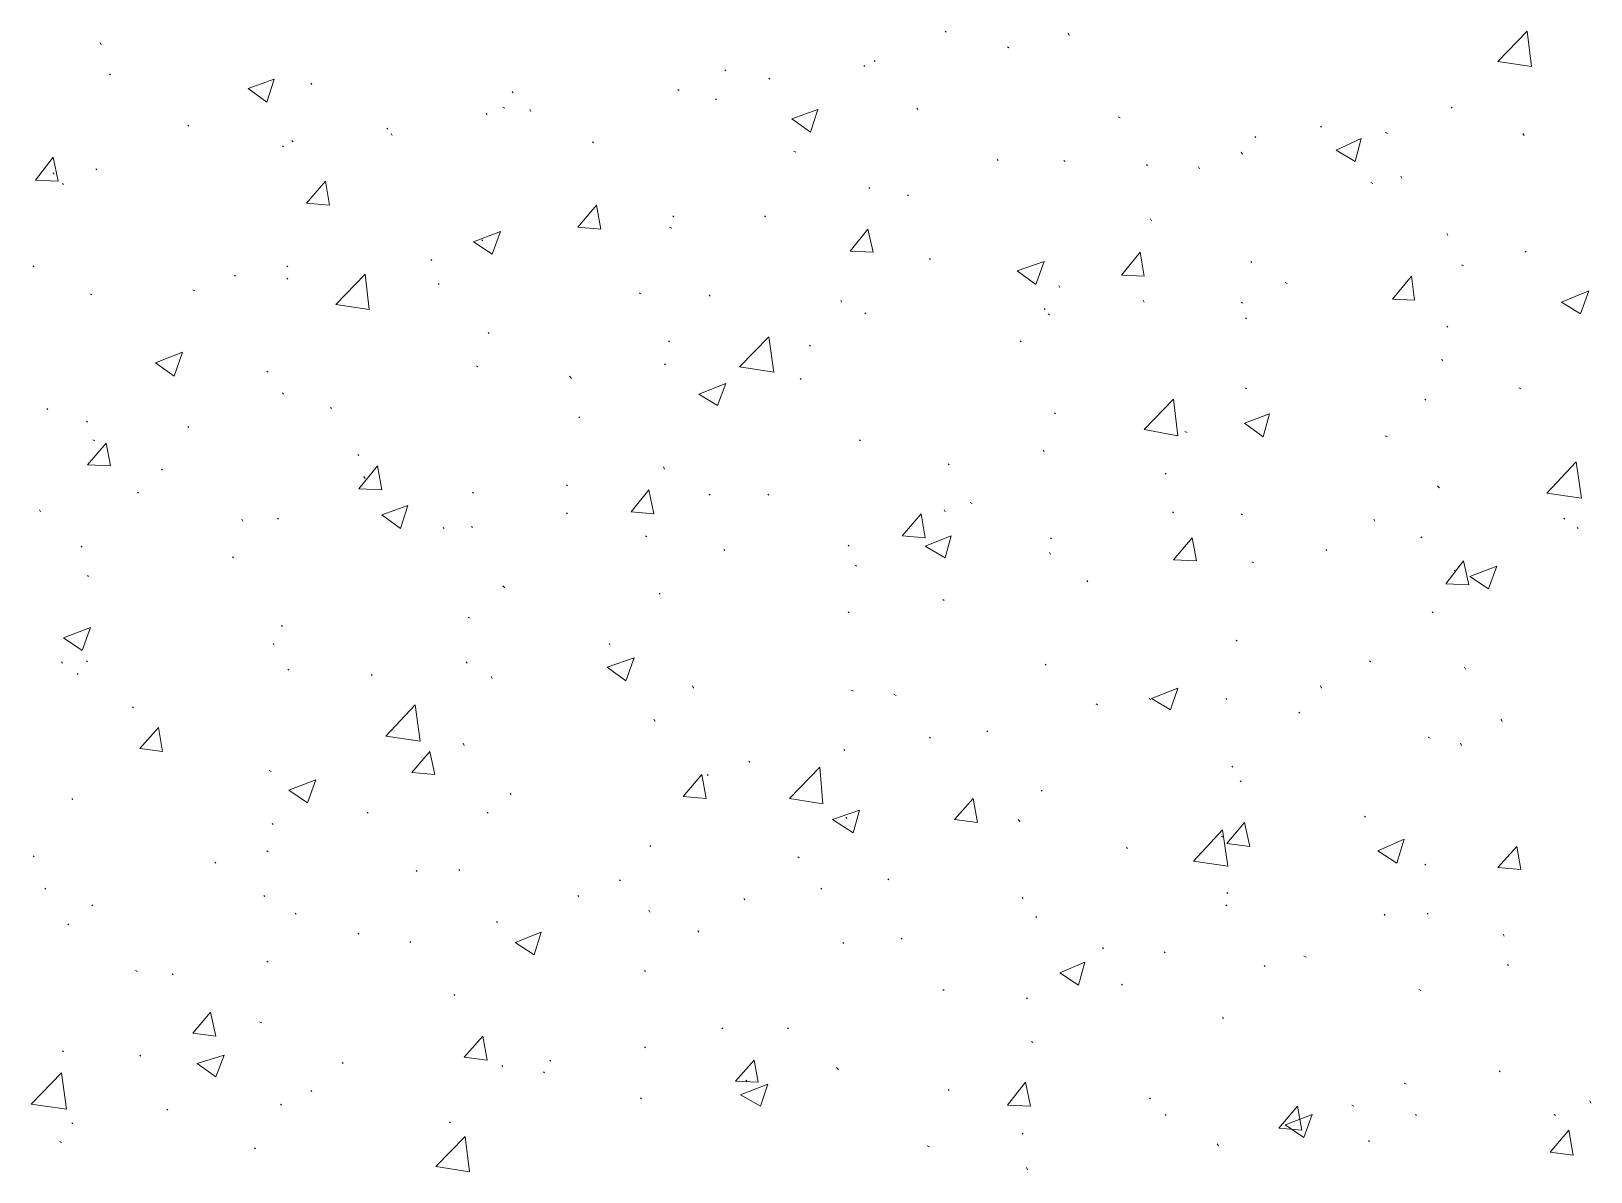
# Model space of a CAD drawing. Header units: millimetres. Extents: x 2928 to 3112, y 1220 to 1280.
# Drawn here: x 2962.005 to 2964.497, y 1245.794 to 1247.617 of the extents above; entities that cross this region are included whole.
import ezdxf

# ---------------------------------------------------------------- set-up
doc = ezdxf.new("R2010")
doc.units = ezdxf.units.MM

msp = doc.modelspace()

# ---------------------------------------------------------------- linework, layer by layer
at = {"color": 92, "linetype": 'Continuous', "lineweight": 13, "true_color": 0x00b800}
for points in [[(2962.11661, 1247.59538), (2962.11495, 1247.59871), (2962.11495, 1247.59871)], [(2963.46663, 1247.61538), (2963.46497, 1247.61705), (2963.46497, 1247.61705)], [(2963.6633, 1247.61038), (2963.66164, 1247.61371), (2963.66164, 1247.61371)], [(2964.34831, 1247.56871), (2964.39498, 1247.61705), (2964.39498, 1247.61705)], [(2964.40165, 1247.56038), (2964.39498, 1247.61705), (2964.39498, 1247.61705)], [(2963.56664, 1247.59038), (2963.56497, 1247.59204), (2963.56497, 1247.59204)], [(2962.13161, 1247.54704), (2962.12995, 1247.54871), (2962.12995, 1247.54871)], [(2963.11496, 1247.55371), (2963.1133, 1247.55538), (2963.1133, 1247.55538)], [(2963.33663, 1247.56038), (2963.33497, 1247.56204), (2963.33497, 1247.56204)], [(2963.3533, 1247.56871), (2963.35163, 1247.57038), (2963.35163, 1247.57038)], [(2964.34831, 1247.56871), (2964.40165, 1247.56038), (2964.40165, 1247.56038)], [(2962.35162, 1247.52538), (2962.39328, 1247.54038), (2962.39328, 1247.54038)], [(2962.35162, 1247.52538), (2962.38162, 1247.50371), (2962.38162, 1247.50371)], [(2962.38162, 1247.50371), (2962.39328, 1247.54038), (2962.39328, 1247.54038)], [(2962.45329, 1247.53204), (2962.45162, 1247.53371), (2962.45162, 1247.53371)], [(2963.03996, 1247.52204), (2963.03829, 1247.52371), (2963.03829, 1247.52371)], [(2963.18496, 1247.54038), (2963.1833, 1247.54204), (2963.1833, 1247.54204)], [(2962.77496, 1247.51871), (2962.77329, 1247.52038), (2962.77329, 1247.52038)], [(2963.09996, 1247.50704), (2963.0983, 1247.50871), (2963.0983, 1247.50871)], [(2962.73329, 1247.48371), (2962.73162, 1247.48538), (2962.73162, 1247.48538)], [(2962.76162, 1247.49371), (2962.75829, 1247.49538), (2962.75829, 1247.49538)], [(2962.80329, 1247.48871), (2962.80162, 1247.49204), (2962.80162, 1247.49204)], [(2963.21996, 1247.47704), (2963.26163, 1247.49204), (2963.26163, 1247.49204)], [(2963.21996, 1247.47704), (2963.24996, 1247.45538), (2963.24996, 1247.45538)], [(2963.24996, 1247.45538), (2963.26163, 1247.49204), (2963.26163, 1247.49204)], [(2963.42163, 1247.49204), (2963.41997, 1247.49371), (2963.41997, 1247.49371)], [(2963.74497, 1247.47871), (2963.74164, 1247.48038), (2963.74164, 1247.48038)], [(2964.27498, 1247.49371), (2964.27331, 1247.49538), (2964.27331, 1247.49538)], [(2962.25662, 1247.46538), (2962.25495, 1247.46704), (2962.25495, 1247.46704)], [(2962.57495, 1247.46038), (2962.57329, 1247.46204), (2962.57329, 1247.46204)], [(2962.58162, 1247.45038), (2962.57995, 1247.45371), (2962.57995, 1247.45371)], [(2963.96164, 1247.44704), (2963.95997, 1247.44871), (2963.95997, 1247.44871)], [(2964.06664, 1247.46371), (2964.06498, 1247.46538), (2964.06498, 1247.46538)], [(2964.17164, 1247.45371), (2964.16831, 1247.45538), (2964.16831, 1247.45538)], [(2964.38998, 1247.45038), (2964.38831, 1247.45371), (2964.38831, 1247.45371)], [(2962.40829, 1247.43204), (2962.40662, 1247.43371), (2962.40662, 1247.43371)], [(2962.42329, 1247.44038), (2962.42162, 1247.44204), (2962.42162, 1247.44204)], [(2962.42329, 1247.44038), (2962.42162, 1247.44204), (2962.42162, 1247.44204)], [(2962.90329, 1247.43871), (2962.90163, 1247.44038), (2962.90163, 1247.44038)], [(2963.22663, 1247.42371), (2963.2233, 1247.42538), (2963.2233, 1247.42538)], [(2963.93997, 1247.42038), (2963.93831, 1247.42371), (2963.93831, 1247.42371)], [(2964.08998, 1247.42704), (2964.12998, 1247.44538), (2964.12998, 1247.44538)], [(2964.08998, 1247.42704), (2964.11998, 1247.40871), (2964.11998, 1247.40871)], [(2964.11998, 1247.40871), (2964.12998, 1247.44538), (2964.12998, 1247.44538)], [(2962.01161, 1247.37871), (2962.03995, 1247.41538), (2962.03995, 1247.41538)], [(2962.04828, 1247.37704), (2962.03995, 1247.41538), (2962.03995, 1247.41538)], [(2962.10995, 1247.39538), (2962.10828, 1247.39704), (2962.10828, 1247.39704)], [(2963.54997, 1247.41038), (2963.5483, 1247.41204), (2963.5483, 1247.41204)], [(2963.65664, 1247.40871), (2963.65497, 1247.41038), (2963.65497, 1247.41038)], [(2963.7883, 1247.40204), (2963.78664, 1247.40371), (2963.78664, 1247.40371)], [(2963.87164, 1247.39704), (2963.86997, 1247.40038), (2963.86997, 1247.40038)], [(2962.01161, 1247.37871), (2962.04828, 1247.37704), (2962.04828, 1247.37704)], [(2962.04161, 1247.38871), (2962.03995, 1247.39038), (2962.03995, 1247.39038)], [(2962.05661, 1247.37204), (2962.05495, 1247.37371), (2962.05495, 1247.37371)], [(2962.44495, 1247.34204), (2962.47495, 1247.37704), (2962.47495, 1247.37704)], [(2962.48162, 1247.33871), (2962.47495, 1247.37704), (2962.47495, 1247.37704)], [(2964.14831, 1247.37371), (2964.14498, 1247.37538), (2964.14498, 1247.37538)], [(2964.19498, 1247.38204), (2964.19331, 1247.38538), (2964.19331, 1247.38538)], [(2963.34497, 1247.36538), (2963.3433, 1247.36704), (2963.3433, 1247.36704)], [(2963.40663, 1247.35371), (2963.40497, 1247.35537), (2963.40497, 1247.35537)], [(2962.44495, 1247.34204), (2962.48162, 1247.33871), (2962.48162, 1247.33871)], [(2962.87829, 1247.30371), (2962.90829, 1247.33871), (2962.90829, 1247.33871)], [(2962.91496, 1247.30037), (2962.90829, 1247.33871), (2962.90829, 1247.33871)], [(2963.03163, 1247.32037), (2963.02996, 1247.32204), (2963.02996, 1247.32204)], [(2963.1783, 1247.32037), (2963.17663, 1247.32204), (2963.17663, 1247.32204)], [(2962.71162, 1247.28037), (2962.75496, 1247.29704), (2962.75496, 1247.29704)], [(2962.74162, 1247.26037), (2962.75496, 1247.29704), (2962.75496, 1247.29704)], [(2962.87829, 1247.30371), (2962.91496, 1247.30037), (2962.91496, 1247.30037)], [(2963.02829, 1247.30204), (2963.02496, 1247.30371), (2963.02496, 1247.30371)], [(2963.3133, 1247.26537), (2963.34163, 1247.30037), (2963.34163, 1247.30037)], [(2963.34997, 1247.26371), (2963.34163, 1247.30037), (2963.34163, 1247.30037)], [(2963.79497, 1247.31371), (2963.7933, 1247.31704), (2963.7933, 1247.31704)], [(2962.71162, 1247.28037), (2962.74162, 1247.26037), (2962.74162, 1247.26037)], [(2962.72662, 1247.28204), (2962.72496, 1247.28371), (2962.72496, 1247.28371)], [(2964.26831, 1247.29037), (2964.26665, 1247.29371), (2964.26665, 1247.29371)], [(2962.64496, 1247.25037), (2962.64329, 1247.25204), (2962.64329, 1247.25204)], [(2963.3133, 1247.26537), (2963.34997, 1247.26371), (2963.34997, 1247.26371)], [(2963.44163, 1247.25204), (2963.43997, 1247.25371), (2963.43997, 1247.25371)], [(2963.57997, 1247.23371), (2963.6233, 1247.24871), (2963.6233, 1247.24871)], [(2963.60997, 1247.21204), (2963.6233, 1247.24871), (2963.6233, 1247.24871)], [(2963.74664, 1247.22704), (2963.77664, 1247.26371), (2963.77664, 1247.26371)], [(2963.7833, 1247.22537), (2963.77664, 1247.26371), (2963.77664, 1247.26371)], [(2963.95497, 1247.24704), (2963.95331, 1247.24871), (2963.95331, 1247.24871)], [(2964.39331, 1247.26371), (2964.39165, 1247.26537), (2964.39165, 1247.26537)], [(2962.00995, 1247.24037), (2962.00828, 1247.24204), (2962.00828, 1247.24204)], [(2962.33162, 1247.22537), (2962.32995, 1247.22704), (2962.32995, 1247.22704)], [(2962.41495, 1247.24037), (2962.41329, 1247.24204), (2962.41329, 1247.24204)], [(2962.41495, 1247.22037), (2962.41329, 1247.22204), (2962.41329, 1247.22204)], [(2962.49162, 1247.18037), (2962.53829, 1247.22871), (2962.53829, 1247.22871)], [(2962.54495, 1247.17204), (2962.53829, 1247.22871), (2962.53829, 1247.22871)], [(2963.57997, 1247.23371), (2963.60997, 1247.21204), (2963.60997, 1247.21204)], [(2963.74664, 1247.22704), (2963.7833, 1247.22537), (2963.7833, 1247.22537)], [(2964.17998, 1247.18871), (2964.20998, 1247.22537), (2964.20998, 1247.22537)], [(2964.21498, 1247.18704), (2964.20998, 1247.22537), (2964.20998, 1247.22537)], [(2964.29331, 1247.24204), (2964.28998, 1247.24371), (2964.28998, 1247.24371)], [(2962.10161, 1247.19537), (2962.09995, 1247.19704), (2962.09995, 1247.19704)], [(2962.26662, 1247.20204), (2962.26328, 1247.20371), (2962.26328, 1247.20371)], [(2962.65662, 1247.21204), (2962.65496, 1247.21371), (2962.65496, 1247.21371)], [(2962.97829, 1247.19704), (2962.97663, 1247.19871), (2962.97663, 1247.19871)], [(2963.6483, 1247.20704), (2963.64664, 1247.21037), (2963.64664, 1247.21037)], [(2964.01164, 1247.21371), (2964.00831, 1247.21537), (2964.00831, 1247.21537)], [(2964.44998, 1247.18371), (2964.49331, 1247.20204), (2964.49331, 1247.20204)], [(2964.47998, 1247.16537), (2964.49331, 1247.20204), (2964.49331, 1247.20204)], [(2962.49162, 1247.18037), (2962.54495, 1247.17204), (2962.54495, 1247.17204)], [(2963.08996, 1247.19371), (2963.08829, 1247.19537), (2963.08829, 1247.19537)], [(2963.29996, 1247.18371), (2963.2983, 1247.18704), (2963.2983, 1247.18704)], [(2963.62497, 1247.17204), (2963.6233, 1247.17371), (2963.6233, 1247.17371)], [(2963.7833, 1247.18371), (2963.78164, 1247.18704), (2963.78164, 1247.18704)], [(2963.93997, 1247.18204), (2963.93831, 1247.18371), (2963.93831, 1247.18371)], [(2964.17998, 1247.18871), (2964.21498, 1247.18704), (2964.21498, 1247.18704)], [(2964.44998, 1247.18371), (2964.47998, 1247.16537), (2964.47998, 1247.16537)], [(2963.3383, 1247.16537), (2963.33663, 1247.16704), (2963.33663, 1247.16704)], [(2963.63164, 1247.16371), (2963.62997, 1247.16537), (2963.62997, 1247.16537)], [(2963.94664, 1247.15704), (2963.94497, 1247.15871), (2963.94497, 1247.15871)], [(2962.73662, 1247.13371), (2962.73496, 1247.13537), (2962.73496, 1247.13537)], [(2963.02496, 1247.12037), (2963.02329, 1247.12204), (2963.02329, 1247.12204)], [(2963.13663, 1247.08037), (2963.1833, 1247.1287), (2963.1833, 1247.1287)], [(2963.19163, 1247.07204), (2963.1833, 1247.1287), (2963.1833, 1247.1287)], [(2963.58664, 1247.12037), (2963.58497, 1247.12204), (2963.58497, 1247.12204)], [(2964.26831, 1247.14371), (2964.26665, 1247.14537), (2964.26665, 1247.14537)], [(2962.20328, 1247.08704), (2962.24662, 1247.1037), (2962.24662, 1247.1037)], [(2962.23328, 1247.06537), (2962.24662, 1247.1037), (2962.24662, 1247.1037)], [(2963.24996, 1247.1137), (2963.2483, 1247.11537), (2963.2483, 1247.11537)], [(2962.20328, 1247.08704), (2962.23328, 1247.06537), (2962.23328, 1247.06537)], [(2962.38328, 1247.07204), (2962.38162, 1247.0737), (2962.38162, 1247.0737)], [(2962.71829, 1247.08037), (2962.71662, 1247.08204), (2962.71662, 1247.08204)], [(2963.01829, 1247.0837), (2963.01663, 1247.08537), (2963.01663, 1247.08537)], [(2963.13663, 1247.08037), (2963.19163, 1247.07204), (2963.19163, 1247.07204)], [(2964.25998, 1247.09037), (2964.25831, 1247.09204), (2964.25831, 1247.09204)], [(2962.86829, 1247.06204), (2962.86496, 1247.06537), (2962.86496, 1247.06537)], [(2963.07163, 1247.03704), (2963.11496, 1247.0537), (2963.11496, 1247.0537)], [(2963.10163, 1247.0187), (2963.11496, 1247.0537), (2963.11496, 1247.0537)], [(2963.23496, 1247.06037), (2963.2333, 1247.06204), (2963.2333, 1247.06204)], [(2962.40829, 1247.03704), (2962.40662, 1247.0387), (2962.40662, 1247.0387)], [(2963.07163, 1247.03704), (2963.10163, 1247.0187), (2963.10163, 1247.0187)], [(2963.7833, 1246.98037), (2963.82997, 1247.0287), (2963.82997, 1247.0287)], [(2963.83664, 1246.97037), (2963.82997, 1247.0287), (2963.82997, 1247.0287)], [(2963.94664, 1247.04537), (2963.94497, 1247.04704), (2963.94497, 1247.04704)], [(2964.23331, 1247.02704), (2964.23164, 1247.0287), (2964.23164, 1247.0287)], [(2964.38498, 1247.04537), (2964.38165, 1247.04704), (2964.38165, 1247.04704)], [(2962.03161, 1247.01204), (2962.02995, 1247.0137), (2962.02995, 1247.0137)], [(2962.48495, 1247.0137), (2962.48329, 1247.01537), (2962.48329, 1247.01537)], [(2962.88163, 1246.9987), (2962.87996, 1247.00037), (2962.87996, 1247.00037)], [(2963.64164, 1247.00537), (2963.63997, 1247.00704), (2963.63997, 1247.00704)], [(2963.94331, 1246.99037), (2963.98331, 1247.00537), (2963.98331, 1247.00537)], [(2963.97331, 1246.9687), (2963.98331, 1247.00537), (2963.98331, 1247.00537)], [(2962.09495, 1246.99204), (2962.09328, 1246.9937), (2962.09328, 1246.9937)], [(2962.25662, 1246.9837), (2962.25495, 1246.98537), (2962.25495, 1246.98537)], [(2963.7833, 1246.98037), (2963.83664, 1246.97037), (2963.83664, 1246.97037)], [(2963.85164, 1246.97537), (2963.84831, 1246.97704), (2963.84831, 1246.97704)], [(2963.94331, 1246.99037), (2963.97331, 1246.9687), (2963.97331, 1246.9687)], [(2962.09495, 1246.9237), (2962.12495, 1246.9587), (2962.12495, 1246.9587)], [(2962.10661, 1246.96204), (2962.10328, 1246.9637), (2962.10328, 1246.9637)], [(2962.13161, 1246.92204), (2962.12495, 1246.9587), (2962.12495, 1246.9587)], [(2963.32997, 1246.96204), (2963.3283, 1246.9637), (2963.3283, 1246.9637)], [(2964.17164, 1246.9687), (2964.16831, 1246.97037), (2964.16831, 1246.97037)], [(2962.09495, 1246.9237), (2962.13161, 1246.92204), (2962.13161, 1246.92204)], [(2962.52829, 1246.9387), (2962.52662, 1246.94037), (2962.52662, 1246.94037)], [(2963.47163, 1246.9237), (2963.46997, 1246.92537), (2963.46997, 1246.92537)], [(2963.6233, 1246.94537), (2963.62164, 1246.94704), (2963.62164, 1246.94704)], [(2964.42665, 1246.8787), (2964.47331, 1246.9287), (2964.47331, 1246.9287)], [(2964.48165, 1246.87037), (2964.47331, 1246.9287), (2964.47331, 1246.9287)], [(2962.21495, 1246.91537), (2962.21328, 1246.91704), (2962.21328, 1246.91704)], [(2962.52829, 1246.88537), (2962.55829, 1246.92204), (2962.55829, 1246.92204)], [(2962.53829, 1246.90204), (2962.53662, 1246.90537), (2962.53662, 1246.90537)], [(2962.56495, 1246.8837), (2962.55829, 1246.92204), (2962.55829, 1246.92204)], [(2963.01663, 1246.91704), (2963.01496, 1246.92037), (2963.01496, 1246.92037)], [(2963.81831, 1246.9087), (2963.81664, 1246.91037), (2963.81664, 1246.91037)], [(2962.17662, 1246.8787), (2962.17495, 1246.88037), (2962.17495, 1246.88037)], [(2962.52829, 1246.88537), (2962.56495, 1246.8837), (2962.56495, 1246.8837)], [(2962.71162, 1246.8787), (2962.70996, 1246.88037), (2962.70996, 1246.88037)], [(2962.86163, 1246.89037), (2962.85996, 1246.89203), (2962.85996, 1246.89203)], [(2962.96329, 1246.8487), (2962.99163, 1246.8837), (2962.99163, 1246.8837)], [(2962.99996, 1246.84537), (2962.99163, 1246.8837), (2962.99163, 1246.8837)], [(2963.08996, 1246.87537), (2963.08829, 1246.87703), (2963.08829, 1246.87703)], [(2963.1833, 1246.87537), (2963.18163, 1246.87703), (2963.18163, 1246.87703)], [(2964.25498, 1246.88703), (2964.25164, 1246.89037), (2964.25164, 1246.89037)], [(2964.42665, 1246.8787), (2964.48165, 1246.87037), (2964.48165, 1246.87037)], [(2962.01995, 1246.8487), (2962.01828, 1246.85203), (2962.01828, 1246.85203)], [(2962.56495, 1246.8437), (2962.60662, 1246.8587), (2962.60662, 1246.8587)], [(2962.59495, 1246.82203), (2962.60662, 1246.8587), (2962.60662, 1246.8587)], [(2962.96329, 1246.8487), (2962.99996, 1246.84537), (2962.99996, 1246.84537)], [(2963.46497, 1246.8487), (2963.4633, 1246.85203), (2963.4633, 1246.85203)], [(2963.5083, 1246.86203), (2963.50497, 1246.8637), (2963.50497, 1246.8637)], [(2963.82997, 1246.84703), (2963.82831, 1246.8487), (2963.82831, 1246.8487)], [(2962.34328, 1246.8337), (2962.34162, 1246.83703), (2962.34162, 1246.83703)], [(2962.39995, 1246.83703), (2962.39829, 1246.8387), (2962.39829, 1246.8387)], [(2962.56495, 1246.8437), (2962.59495, 1246.82203), (2962.59495, 1246.82203)], [(2962.66496, 1246.82203), (2962.66329, 1246.8237), (2962.66329, 1246.8237)], [(2962.70996, 1246.8237), (2962.70829, 1246.82537), (2962.70829, 1246.82537)], [(2962.86163, 1246.84537), (2962.85996, 1246.84703), (2962.85996, 1246.84703)], [(2963.39663, 1246.81037), (2963.42663, 1246.84537), (2963.42663, 1246.84537)], [(2963.4333, 1246.80703), (2963.42663, 1246.84537), (2963.42663, 1246.84537)], [(2963.93997, 1246.8437), (2963.93831, 1246.84537), (2963.93831, 1246.84537)], [(2964.15164, 1246.8337), (2964.14998, 1246.83703), (2964.14998, 1246.83703)], [(2964.45498, 1246.83703), (2964.45331, 1246.8387), (2964.45331, 1246.8387)], [(2964.47665, 1246.82203), (2964.47498, 1246.8237), (2964.47498, 1246.8237)], [(2962.98829, 1246.8087), (2962.98663, 1246.81037), (2962.98663, 1246.81037)], [(2963.39663, 1246.81037), (2963.4333, 1246.80703), (2963.4333, 1246.80703)], [(2963.4333, 1246.7937), (2963.47497, 1246.81037), (2963.47497, 1246.81037)], [(2963.46497, 1246.77537), (2963.47497, 1246.81037), (2963.47497, 1246.81037)], [(2963.63497, 1246.80537), (2963.6333, 1246.80703), (2963.6333, 1246.80703)], [(2963.82997, 1246.77203), (2963.85997, 1246.80703), (2963.85997, 1246.80703)], [(2963.86664, 1246.77037), (2963.85997, 1246.80703), (2963.85997, 1246.80703)], [(2964.22664, 1246.80703), (2964.22498, 1246.8087), (2964.22498, 1246.8087)], [(2962.08661, 1246.79203), (2962.08495, 1246.7937), (2962.08495, 1246.7937)], [(2962.32828, 1246.77537), (2962.32662, 1246.77703), (2962.32662, 1246.77703)], [(2963.1133, 1246.78703), (2963.11163, 1246.7887), (2963.11163, 1246.7887)], [(2963.31163, 1246.7937), (2963.30996, 1246.79537), (2963.30996, 1246.79537)], [(2963.4333, 1246.7937), (2963.46497, 1246.77537), (2963.46497, 1246.77537)], [(2963.6333, 1246.78037), (2963.63164, 1246.7837), (2963.63164, 1246.7837)], [(2964.07498, 1246.78703), (2964.07331, 1246.7887), (2964.07331, 1246.7887)], [(2963.3233, 1246.76203), (2963.32163, 1246.7637), (2963.32163, 1246.7637)], [(2963.82997, 1246.77203), (2963.86664, 1246.77037), (2963.86664, 1246.77037)], [(2963.95831, 1246.76703), (2963.95497, 1246.7687), (2963.95497, 1246.7687)], [(2964.26498, 1246.7337), (2964.29331, 1246.77037), (2964.29331, 1246.77037)], [(2964.27998, 1246.7537), (2964.27831, 1246.75537), (2964.27831, 1246.75537)], [(2964.30165, 1246.73203), (2964.29331, 1246.77037), (2964.29331, 1246.77037)], [(2964.30331, 1246.74537), (2964.34665, 1246.76203), (2964.34665, 1246.76203)], [(2964.33331, 1246.72537), (2964.34665, 1246.76203), (2964.34665, 1246.76203)], [(2962.09661, 1246.74537), (2962.09495, 1246.74703), (2962.09495, 1246.74703)], [(2962.76162, 1246.72703), (2962.75829, 1246.73037), (2962.75829, 1246.73037)], [(2963.6933, 1246.73703), (2963.69164, 1246.7387), (2963.69164, 1246.7387)], [(2964.26498, 1246.7337), (2964.30165, 1246.73203), (2964.30165, 1246.73203)], [(2964.30331, 1246.74537), (2964.33331, 1246.72537), (2964.33331, 1246.72537)], [(2963.00996, 1246.71703), (2963.00829, 1246.7187), (2963.00829, 1246.7187)], [(2963.4633, 1246.70703), (2963.46163, 1246.7087), (2963.46163, 1246.7087)], [(2962.70496, 1246.6787), (2962.70329, 1246.68037), (2962.70329, 1246.68037)], [(2963.31163, 1246.68703), (2963.30996, 1246.6887), (2963.30996, 1246.6887)], [(2964.24498, 1246.68703), (2964.24331, 1246.6887), (2964.24331, 1246.6887)], [(2962.05661, 1246.64703), (2962.09995, 1246.6637), (2962.09995, 1246.6637)], [(2962.08661, 1246.62703), (2962.09995, 1246.6637), (2962.09995, 1246.6637)], [(2962.40662, 1246.66537), (2962.40495, 1246.66703), (2962.40495, 1246.66703)], [(2962.05661, 1246.64703), (2962.08661, 1246.62703), (2962.08661, 1246.62703)], [(2962.39328, 1246.63536), (2962.39162, 1246.6387), (2962.39162, 1246.6387)], [(2962.92996, 1246.63536), (2962.92829, 1246.6387), (2962.92829, 1246.6387)], [(2963.93164, 1246.64203), (2963.92997, 1246.6437), (2963.92997, 1246.6437)], [(2962.05495, 1246.60703), (2962.05328, 1246.6087), (2962.05328, 1246.6087)], [(2962.09495, 1246.6087), (2962.09328, 1246.61036), (2962.09328, 1246.61036)], [(2962.70162, 1246.60703), (2962.69996, 1246.6087), (2962.69996, 1246.6087)], [(2962.92496, 1246.60036), (2962.96829, 1246.61536), (2962.96829, 1246.61536)], [(2962.92496, 1246.60036), (2962.95496, 1246.5787), (2962.95496, 1246.5787)], [(2962.95496, 1246.5787), (2962.96829, 1246.61536), (2962.96829, 1246.61536)], [(2963.62664, 1246.6037), (2963.62497, 1246.60536), (2963.62497, 1246.60536)], [(2964.14498, 1246.6087), (2964.14331, 1246.61036), (2964.14331, 1246.61036)], [(2964.29665, 1246.59703), (2964.29498, 1246.60036), (2964.29498, 1246.60036)], [(2962.07995, 1246.5887), (2962.07828, 1246.59036), (2962.07828, 1246.59036)], [(2962.41662, 1246.59536), (2962.41495, 1246.59703), (2962.41495, 1246.59703)], [(2962.54995, 1246.58703), (2962.54829, 1246.5887), (2962.54829, 1246.5887)], [(2962.74162, 1246.58203), (2962.73996, 1246.58536), (2962.73996, 1246.58536)], [(2963.06329, 1246.56703), (2963.06163, 1246.57036), (2963.06163, 1246.57036)], [(2963.3183, 1246.56203), (2963.31496, 1246.5637), (2963.31496, 1246.5637)], [(2963.38663, 1246.55536), (2963.3833, 1246.55703), (2963.3833, 1246.55703)], [(2963.7933, 1246.5487), (2963.79164, 1246.55036), (2963.79164, 1246.55036)], [(2963.79497, 1246.55036), (2963.83664, 1246.56703), (2963.83664, 1246.56703)], [(2963.79497, 1246.55036), (2963.82497, 1246.53203), (2963.82497, 1246.53203)], [(2963.82497, 1246.53203), (2963.83664, 1246.56703), (2963.83664, 1246.56703)], [(2963.91497, 1246.5487), (2963.91331, 1246.55036), (2963.91331, 1246.55036)], [(2964.06664, 1246.56703), (2964.06498, 1246.57036), (2964.06498, 1246.57036)], [(2962.16828, 1246.53536), (2962.16662, 1246.53703), (2962.16662, 1246.53703)], [(2962.57162, 1246.49036), (2962.61829, 1246.54036), (2962.61829, 1246.54036)], [(2962.62662, 1246.48203), (2962.61829, 1246.54036), (2962.61829, 1246.54036)], [(2963.7083, 1246.54036), (2963.70664, 1246.54203), (2963.70664, 1246.54203)], [(2964.03164, 1246.52703), (2964.02998, 1246.5287), (2964.02998, 1246.5287)], [(2962.17828, 1246.47036), (2962.20828, 1246.5037), (2962.20828, 1246.5037)], [(2962.21495, 1246.46536), (2962.20828, 1246.5037), (2962.20828, 1246.5037)], [(2963.00163, 1246.5137), (2962.99996, 1246.51703), (2962.99996, 1246.51703)], [(2964.35498, 1246.5137), (2964.35331, 1246.51703), (2964.35331, 1246.51703)], [(2962.57162, 1246.49036), (2962.62662, 1246.48203), (2962.62662, 1246.48203)], [(2962.69662, 1246.47536), (2962.69496, 1246.4787), (2962.69496, 1246.4787)], [(2963.44163, 1246.48703), (2963.43997, 1246.4887), (2963.43997, 1246.4887)], [(2963.5333, 1246.49703), (2963.53163, 1246.4987), (2963.53163, 1246.4987)], [(2964.23998, 1246.48703), (2964.23664, 1246.4887), (2964.23664, 1246.4887)], [(2964.28998, 1246.47536), (2964.28831, 1246.4787), (2964.28831, 1246.4787)], [(2962.17828, 1246.47036), (2962.21495, 1246.46536), (2962.21495, 1246.46536)], [(2962.61329, 1246.43203), (2962.64162, 1246.46536), (2962.64162, 1246.46536)], [(2962.64996, 1246.42869), (2962.64162, 1246.46536), (2962.64162, 1246.46536)], [(2963.1533, 1246.4487), (2963.15163, 1246.45036), (2963.15163, 1246.45036)], [(2963.30496, 1246.46703), (2963.3033, 1246.4687), (2963.3033, 1246.4687)], [(2962.38828, 1246.4337), (2962.38495, 1246.43536), (2962.38495, 1246.43536)], [(2962.61329, 1246.43203), (2962.64996, 1246.42869), (2962.64996, 1246.42869)], [(2963.04663, 1246.39369), (2963.07663, 1246.42869), (2963.07663, 1246.42869)], [(2963.08329, 1246.39036), (2963.07663, 1246.42869), (2963.07663, 1246.42869)], [(2963.08663, 1246.42703), (2963.08496, 1246.42869), (2963.08496, 1246.42869)], [(2963.21663, 1246.39036), (2963.26496, 1246.44036), (2963.26496, 1246.44036)], [(2963.26996, 1246.38203), (2963.26496, 1246.44036), (2963.26496, 1246.44036)], [(2963.92497, 1246.44036), (2963.92331, 1246.44203), (2963.92331, 1246.44203)], [(2962.41662, 1246.40369), (2962.45995, 1246.42036), (2962.45995, 1246.42036)], [(2962.41662, 1246.40369), (2962.44662, 1246.38369), (2962.44662, 1246.38369)], [(2962.44662, 1246.38369), (2962.45995, 1246.42036), (2962.45995, 1246.42036)], [(2963.61997, 1246.40203), (2963.6183, 1246.40369), (2963.6183, 1246.40369)], [(2963.93831, 1246.41703), (2963.93664, 1246.41869), (2963.93664, 1246.41869)], [(2962.07161, 1246.38869), (2962.06995, 1246.39036), (2962.06995, 1246.39036)], [(2962.77162, 1246.39703), (2962.76996, 1246.39869), (2962.76996, 1246.39869)], [(2963.04663, 1246.39369), (2963.08329, 1246.39036), (2963.08329, 1246.39036)], [(2963.21663, 1246.39036), (2963.26996, 1246.38203), (2963.26996, 1246.38203)], [(2963.47997, 1246.35703), (2963.50997, 1246.39036), (2963.50997, 1246.39036)], [(2963.51663, 1246.35203), (2963.50997, 1246.39036), (2963.50997, 1246.39036)], [(2962.39162, 1246.34869), (2962.38995, 1246.35036), (2962.38995, 1246.35036)], [(2962.54329, 1246.36703), (2962.54162, 1246.36869), (2962.54162, 1246.36869)], [(2962.73496, 1246.36703), (2962.73329, 1246.36869), (2962.73329, 1246.36869)], [(2963.28496, 1246.35703), (2963.3283, 1246.37203), (2963.3283, 1246.37203)], [(2963.28496, 1246.35703), (2963.3183, 1246.33536), (2963.3183, 1246.33536)], [(2963.3083, 1246.35869), (2963.30663, 1246.36036), (2963.30663, 1246.36036)], [(2963.3183, 1246.33536), (2963.3283, 1246.37203), (2963.3283, 1246.37203)], [(2963.47997, 1246.35703), (2963.51663, 1246.35203), (2963.51663, 1246.35203)], [(2963.58497, 1246.35369), (2963.58164, 1246.35703), (2963.58164, 1246.35703)], [(2963.91497, 1246.31869), (2963.94331, 1246.35203), (2963.94331, 1246.35203)], [(2963.95164, 1246.31369), (2963.94331, 1246.35203), (2963.94331, 1246.35203)], [(2964.13664, 1246.36036), (2964.13498, 1246.36203), (2964.13498, 1246.36203)], [(2963.86164, 1246.29036), (2963.90831, 1246.34036), (2963.90831, 1246.34036)], [(2963.90831, 1246.32869), (2963.90664, 1246.33036), (2963.90664, 1246.33036)], [(2963.91664, 1246.28203), (2963.90831, 1246.34036), (2963.90831, 1246.34036)], [(2964.15664, 1246.30703), (2964.19831, 1246.32536), (2964.19831, 1246.32536)], [(2964.18664, 1246.28703), (2964.19831, 1246.32536), (2964.19831, 1246.32536)], [(2962.38328, 1246.30536), (2962.38162, 1246.30703), (2962.38162, 1246.30703)], [(2962.99496, 1246.31369), (2962.99329, 1246.31536), (2962.99329, 1246.31536)], [(2963.75664, 1246.31036), (2963.75497, 1246.31203), (2963.75497, 1246.31203)], [(2963.91497, 1246.31869), (2963.95164, 1246.31369), (2963.95164, 1246.31369)], [(2964.15664, 1246.30703), (2964.18664, 1246.28703), (2964.18664, 1246.28703)], [(2964.34831, 1246.28036), (2964.37831, 1246.31369), (2964.37831, 1246.31369)], [(2964.38498, 1246.27703), (2964.37831, 1246.31369), (2964.37831, 1246.31369)], [(2962.00995, 1246.29703), (2962.00828, 1246.29869), (2962.00828, 1246.29869)], [(2962.29995, 1246.28703), (2962.29828, 1246.28869), (2962.29828, 1246.28869)], [(2962.62162, 1246.27369), (2962.61995, 1246.27536), (2962.61995, 1246.27536)], [(2962.68996, 1246.27536), (2962.68829, 1246.27703), (2962.68829, 1246.27703)], [(2963.23163, 1246.29536), (2963.22996, 1246.29703), (2963.22996, 1246.29703)], [(2963.86164, 1246.29036), (2963.91664, 1246.28203), (2963.91664, 1246.28203)], [(2964.23331, 1246.28369), (2964.23164, 1246.28536), (2964.23164, 1246.28536)], [(2964.34831, 1246.28036), (2964.38498, 1246.27703), (2964.38498, 1246.27703)], [(2962.94663, 1246.25869), (2962.94496, 1246.26036), (2962.94496, 1246.26036)], [(2963.37497, 1246.26036), (2963.3733, 1246.26203), (2963.3733, 1246.26203)], [(2962.02828, 1246.24536), (2962.02661, 1246.24703), (2962.02661, 1246.24703)], [(2962.37828, 1246.23369), (2962.37662, 1246.23536), (2962.37662, 1246.23536)], [(2962.87996, 1246.23369), (2962.87829, 1246.23536), (2962.87829, 1246.23536)], [(2963.14496, 1246.22869), (2963.1433, 1246.23036), (2963.1433, 1246.23036)], [(2963.2683, 1246.24536), (2963.26663, 1246.24703), (2963.26663, 1246.24703)], [(2963.58997, 1246.23036), (2963.5883, 1246.23203), (2963.5883, 1246.23203)], [(2963.91664, 1246.23869), (2963.91497, 1246.24036), (2963.91497, 1246.24036)], [(2962.10328, 1246.21869), (2962.10161, 1246.22036), (2962.10161, 1246.22036)], [(2962.42829, 1246.20536), (2962.42662, 1246.20703), (2962.42662, 1246.20703)], [(2962.99329, 1246.20869), (2962.99163, 1246.21203), (2962.99163, 1246.21203)], [(2963.61164, 1246.20036), (2963.60997, 1246.20203), (2963.60997, 1246.20203)], [(2963.91497, 1246.21869), (2963.91331, 1246.22036), (2963.91331, 1246.22036)], [(2964.16831, 1246.20369), (2964.16664, 1246.20536), (2964.16664, 1246.20536)], [(2964.23664, 1246.20536), (2964.23498, 1246.20703), (2964.23498, 1246.20703)], [(2962.06495, 1246.18869), (2962.06328, 1246.19036), (2962.06328, 1246.19036)], [(2962.52829, 1246.17369), (2962.52662, 1246.17536), (2962.52662, 1246.17536)], [(2962.74996, 1246.19202), (2962.74829, 1246.19369), (2962.74829, 1246.19369)], [(2962.77829, 1246.16036), (2962.81996, 1246.17702), (2962.81996, 1246.17702)], [(2962.80829, 1246.14036), (2962.81996, 1246.17702), (2962.81996, 1246.17702)], [(2963.07163, 1246.17702), (2963.06996, 1246.17869), (2963.06996, 1246.17869)], [(2962.61162, 1246.16036), (2962.60995, 1246.16202), (2962.60995, 1246.16202)], [(2962.77829, 1246.16036), (2962.80829, 1246.14036), (2962.80829, 1246.14036)], [(2963.3033, 1246.15869), (2963.30163, 1246.16036), (2963.30163, 1246.16036)], [(2963.39663, 1246.16536), (2963.39497, 1246.16702), (2963.39497, 1246.16702)], [(2963.7183, 1246.15036), (2963.71664, 1246.15202), (2963.71664, 1246.15202)], [(2964.35831, 1246.17036), (2964.35665, 1246.17369), (2964.35665, 1246.17369)], [(2962.38328, 1246.12869), (2962.38162, 1246.13036), (2962.38162, 1246.13036)], [(2963.6483, 1246.11202), (2963.6883, 1246.12869), (2963.6883, 1246.12869)], [(2963.6783, 1246.09202), (2963.6883, 1246.12869), (2963.6883, 1246.12869)], [(2963.81664, 1246.14369), (2963.81497, 1246.14536), (2963.81497, 1246.14536)], [(2964.04164, 1246.13702), (2964.03831, 1246.13869), (2964.03831, 1246.13869)], [(2964.36498, 1246.12369), (2964.36331, 1246.12536), (2964.36331, 1246.12536)], [(2962.17495, 1246.11369), (2962.17162, 1246.11536), (2962.17162, 1246.11536)], [(2962.23162, 1246.10869), (2962.22995, 1246.11036), (2962.22995, 1246.11036)], [(2962.98663, 1246.11369), (2962.98496, 1246.11536), (2962.98496, 1246.11536)], [(2963.6483, 1246.11202), (2963.6783, 1246.09202), (2963.6783, 1246.09202)], [(2963.97664, 1246.12202), (2963.97497, 1246.12369), (2963.97497, 1246.12369)], [(2962.68162, 1246.07536), (2962.67996, 1246.07702), (2962.67996, 1246.07702)], [(2963.4633, 1246.08369), (2963.46163, 1246.08536), (2963.46163, 1246.08536)], [(2963.7483, 1246.09202), (2963.74664, 1246.09369), (2963.74664, 1246.09369)], [(2964.22498, 1246.08369), (2964.22164, 1246.08536), (2964.22164, 1246.08536)], [(2963.59664, 1246.07036), (2963.59497, 1246.07202), (2963.59497, 1246.07202)], [(2962.26328, 1246.01536), (2962.29162, 1246.04869), (2962.29162, 1246.04869)], [(2962.29995, 1246.01036), (2962.29162, 1246.04869), (2962.29162, 1246.04869)], [(2962.37328, 1246.03202), (2962.36995, 1246.03369), (2962.36995, 1246.03369)], [(2963.90997, 1246.03869), (2963.90831, 1246.04036), (2963.90831, 1246.04036)], [(2962.26328, 1246.01536), (2962.29995, 1246.01036), (2962.29995, 1246.01036)], [(2962.69662, 1245.97702), (2962.72662, 1246.01036), (2962.72662, 1246.01036)], [(2962.73329, 1245.97202), (2962.72662, 1246.01036), (2962.72662, 1246.01036)], [(2963.10996, 1246.02202), (2963.1083, 1246.02369), (2963.1083, 1246.02369)], [(2963.21496, 1246.02202), (2963.2133, 1246.02369), (2963.2133, 1246.02369)], [(2963.60497, 1246.00036), (2963.6033, 1246.00202), (2963.6033, 1246.00202)], [(2962.05661, 1245.98536), (2962.05495, 1245.98702), (2962.05495, 1245.98702)], [(2962.17995, 1245.97869), (2962.17828, 1245.98036), (2962.17828, 1245.98036)], [(2962.26995, 1245.96702), (2962.31328, 1245.98036), (2962.31328, 1245.98036)], [(2962.29995, 1245.94535), (2962.31328, 1245.98036), (2962.31328, 1245.98036)], [(2962.69662, 1245.97702), (2962.73329, 1245.97202), (2962.73329, 1245.97202)], [(2962.98663, 1245.99202), (2962.98496, 1245.99369), (2962.98496, 1245.99369)], [(2962.00495, 1245.90202), (2962.05328, 1245.95202), (2962.05328, 1245.95202)], [(2962.06161, 1245.89369), (2962.05328, 1245.95202), (2962.05328, 1245.95202)], [(2962.26995, 1245.96702), (2962.29995, 1245.94535), (2962.29995, 1245.94535)], [(2962.50329, 1245.96702), (2962.50162, 1245.96869), (2962.50162, 1245.96869)], [(2962.75829, 1245.96202), (2962.75662, 1245.96369), (2962.75662, 1245.96369)], [(2962.82496, 1245.95202), (2962.82329, 1245.95369), (2962.82329, 1245.95369)], [(2962.83496, 1245.97036), (2962.83329, 1245.97202), (2962.83329, 1245.97202)], [(2963.12996, 1245.93869), (2963.15996, 1245.97202), (2963.15996, 1245.97202)], [(2963.16663, 1245.93702), (2963.15996, 1245.97202), (2963.15996, 1245.97202)], [(2963.29496, 1245.95702), (2963.29163, 1245.96035), (2963.29163, 1245.96035)], [(2964.35165, 1245.95369), (2964.34998, 1245.95535), (2964.34998, 1245.95535)], [(2963.12996, 1245.93869), (2963.16663, 1245.93702), (2963.16663, 1245.93702)], [(2963.1383, 1245.91702), (2963.18163, 1245.93369), (2963.18163, 1245.93369)], [(2963.1483, 1245.93869), (2963.14663, 1245.94035), (2963.14663, 1245.94035)], [(2963.16996, 1245.89869), (2963.18163, 1245.93369), (2963.18163, 1245.93369)], [(2963.56497, 1245.90035), (2963.5933, 1245.93702), (2963.5933, 1245.93702)], [(2963.60164, 1245.89869), (2963.5933, 1245.93702), (2963.5933, 1245.93702)], [(2964.20164, 1245.93369), (2964.19831, 1245.93535), (2964.19831, 1245.93535)], [(2962.00495, 1245.90202), (2962.06161, 1245.89369), (2962.06161, 1245.89369)], [(2962.40495, 1245.90035), (2962.40329, 1245.90202), (2962.40329, 1245.90202)], [(2962.45329, 1245.92202), (2962.45162, 1245.92369), (2962.45162, 1245.92369)], [(2962.97996, 1245.91035), (2962.97829, 1245.91202), (2962.97829, 1245.91202)], [(2963.1383, 1245.91702), (2963.16996, 1245.89869), (2963.16996, 1245.89869)], [(2963.47163, 1245.92369), (2963.46997, 1245.92535), (2963.46997, 1245.92535)], [(2963.7933, 1245.91035), (2963.79164, 1245.91202), (2963.79164, 1245.91202)], [(2964.49665, 1245.90369), (2964.49498, 1245.90702), (2964.49498, 1245.90702)], [(2962.22328, 1245.89202), (2962.22162, 1245.89369), (2962.22162, 1245.89369)], [(2963.56497, 1245.90035), (2963.60164, 1245.89869), (2963.60164, 1245.89869)], [(2963.81831, 1245.88369), (2963.81664, 1245.88535), (2963.81664, 1245.88535)], [(2963.99831, 1245.86369), (2964.02831, 1245.89869), (2964.02831, 1245.89869)], [(2964.00831, 1245.86869), (2964.05164, 1245.88535), (2964.05164, 1245.88535)], [(2964.03498, 1245.86035), (2964.02831, 1245.89869), (2964.02831, 1245.89869)], [(2964.03831, 1245.84869), (2964.05164, 1245.88535), (2964.05164, 1245.88535)], [(2964.11831, 1245.89869), (2964.11498, 1245.90035), (2964.11498, 1245.90035)], [(2964.21831, 1245.88369), (2964.21664, 1245.88535), (2964.21664, 1245.88535)], [(2964.43998, 1245.88369), (2964.43831, 1245.88535), (2964.43831, 1245.88535)], [(2962.07161, 1245.87035), (2962.06995, 1245.87202), (2962.06995, 1245.87202)], [(2962.67496, 1245.87202), (2962.67329, 1245.87369), (2962.67329, 1245.87369)], [(2963.58997, 1245.85369), (2963.5883, 1245.85535), (2963.5883, 1245.85535)], [(2963.99831, 1245.86369), (2964.03498, 1245.86035), (2964.03498, 1245.86035)], [(2964.00831, 1245.86869), (2964.03831, 1245.84869), (2964.03831, 1245.84869)], [(2964.43165, 1245.82535), (2964.46165, 1245.86035), (2964.46165, 1245.86035)], [(2964.46831, 1245.82035), (2964.46165, 1245.86035), (2964.46165, 1245.86035)], [(2962.05328, 1245.84035), (2962.04995, 1245.84202), (2962.04995, 1245.84202)], [(2962.36328, 1245.83035), (2962.36162, 1245.83202), (2962.36162, 1245.83202)], [(2962.65162, 1245.80202), (2962.69829, 1245.85035), (2962.69829, 1245.85035)], [(2962.70496, 1245.79369), (2962.69829, 1245.85035), (2962.69829, 1245.85035)], [(2963.43997, 1245.83369), (2963.43663, 1245.83535), (2963.43663, 1245.83535)], [(2963.90164, 1245.83535), (2963.89997, 1245.83869), (2963.89997, 1245.83869)], [(2964.14331, 1245.84202), (2964.14164, 1245.84369), (2964.14164, 1245.84369)], [(2962.65162, 1245.80202), (2962.70496, 1245.79369), (2962.70496, 1245.79369)], [(2964.43165, 1245.82535), (2964.46831, 1245.82035), (2964.46831, 1245.82035)], [(2963.59664, 1245.79702), (2963.59497, 1245.80035), (2963.59497, 1245.80035)]]:
    msp.add_lwpolyline(points, dxfattribs=at)

doc.saveas('drawing.dxf')
